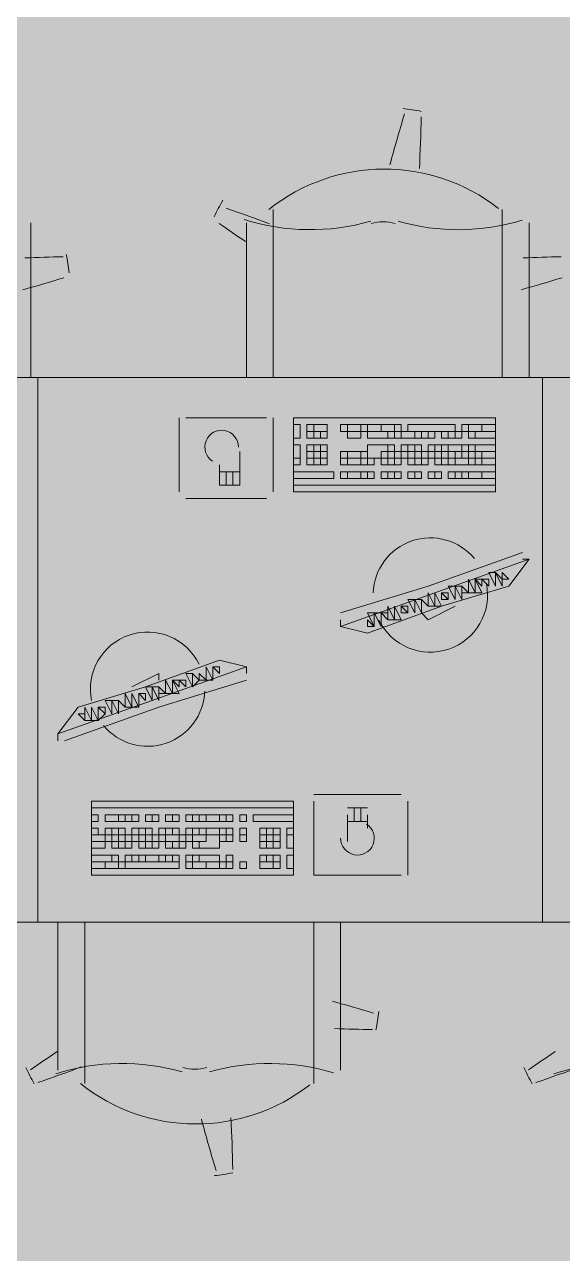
# Model space of a CAD drawing. Header units: millimetres. Extents: x 0 to 90.2, y 0 to 62.5.
# Drawn here: x 66.864 to 68.062, y 35.69 to 38.431 of the extents above; entities that cross this region are included whole.
import ezdxf

# ---------------------------------------------------------------- set-up
doc = ezdxf.new("R2010")
doc.units = ezdxf.units.MM
doc.layers.add('PDF_014405$FT-FIXFIT', color=7, linetype='Continuous')
doc.layers.add('PDF_014405$HL-TMP', color=7, linetype='Continuous', true_color=0xe6db59)

msp = doc.modelspace()

# ---------------------------------------------------------------- linework, layer by layer
at = {"layer": 'PDF_014405$FT-FIXFIT', "lineweight": 0}
for points in [[(67.4179, 37.6432), (67.4179, 38.0181)], [(67.9278, 38.0181), (67.9278, 37.6432)], [(66.8779, 37.6432), (66.8779, 37.9881)], [(67.3579, 37.9881), (67.3579, 37.6432)], [(67.9878, 37.6432), (67.9878, 37.9881)], [(67.2079, 37.5532), (67.2079, 37.3882)], [(67.2229, 37.5532), (67.2229, 37.5532)], [(67.4029, 37.5532), (67.2229, 37.5532)], [(67.4029, 37.5532), (67.4029, 37.5532)], [(67.4179, 37.3882), (67.4179, 37.5532)], [(67.2979, 37.4482), (67.2979, 37.4032), (67.3429, 37.4032), (67.3429, 37.4782)], [(67.3429, 37.4332), (67.2979, 37.4332)], [(67.3129, 37.4332), (67.3129, 37.4032)], [(67.3279, 37.4332), (67.3279, 37.4032)], [(67.2229, 37.3882), (67.2229, 37.3882)], [(67.4029, 37.3882), (67.4029, 37.3882)], [(67.2229, 37.3732), (67.4029, 37.3732)], [(67.9728, 37.2532), (67.7628, 37.1782), (67.5679, 37.1182)], [(67.5679, 37.0882), (67.6279, 37.0732), (67.7928, 37.1332), (67.9428, 37.1782), (67.9878, 37.2382), (67.9728, 37.2382)], [(67.9878, 37.2382), (67.7778, 37.1632), (67.5679, 37.0882), (67.5679, 37.1032)], [(67.7478, 37.1482), (67.7628, 37.1332), (67.7478, 37.1482)], [(67.8228, 37.1332), (67.7628, 37.1032), (67.7478, 37.1182)], [(67.8228, 37.1332), (67.8228, 37.1332)], [(67.3579, 36.9982), (67.2979, 37.0132), (67.1329, 36.9532), (66.9829, 36.9082), (66.9379, 36.8482), (66.9379, 36.8332)], [(66.9379, 36.8482), (67.1479, 36.9232), (67.3579, 36.9982), (67.3579, 36.9832)], [(67.1029, 36.9532), (67.1629, 36.9832), (67.1629, 36.9682)], [(67.2829, 36.9682), (67.2829, 36.9982), (67.2829, 36.9682)], [(66.9529, 36.8332), (67.1629, 36.9082), (67.3579, 36.9682)], [(67.1029, 36.9532), (67.1029, 36.9532)], [(67.0879, 36.9082), (67.0729, 36.9232), (67.0879, 36.9082)], [(66.9529, 36.8482), (66.9529, 36.8482)], [(67.7029, 36.7132), (67.5079, 36.7132)], [(67.0129, 36.6832), (67.4629, 36.6832), (67.0129, 36.6832)], [(67.5079, 36.6982), (67.5079, 36.6982)], [(67.5079, 36.6982), (67.5079, 36.5332), (67.7029, 36.5332)], [(67.6279, 36.6832), (67.5829, 36.6832)], [(67.5979, 36.6532), (67.5979, 36.6832)], [(67.6129, 36.6532), (67.6129, 36.6832)], [(67.7029, 36.6982), (67.7029, 36.6982)], [(67.7179, 36.5332), (67.7179, 36.6982)], [(67.5829, 36.6682), (67.5829, 36.6082)], [(67.5829, 36.6532), (67.6279, 36.6532)], [(67.6279, 36.6382), (67.6279, 36.6682)], [(67.7029, 36.5332), (67.7029, 36.5332)], [(66.9379, 36.0983), (66.9379, 36.4283)], [(66.9979, 36.4283), (66.9979, 36.0683)], [(67.5079, 36.0683), (67.5079, 36.4283)], [(67.5679, 36.4283), (67.5679, 36.0983)]]:
    msp.add_lwpolyline(points, dxfattribs=at)
for points in [[(65.783, 37.6432), (66.8929, 37.6432), (66.8929, 36.4283), (65.783, 36.4283)], [(66.8929, 37.6432), (68.0178, 37.6432), (68.0178, 36.4283), (66.8929, 36.4283)], [(68.0178, 37.6432), (69.1277, 37.6432), (69.1277, 36.4283), (68.0178, 36.4283)], [(67.9128, 37.5532), (67.4629, 37.5532), (67.4629, 37.3882), (67.9128, 37.3882)], [(67.4779, 37.5382), (67.4629, 37.5382), (67.4629, 37.5082), (67.4779, 37.5082)], [(67.5079, 37.5382), (67.4929, 37.5382), (67.4929, 37.5232), (67.5079, 37.5232)], [(67.5379, 37.5382), (67.5079, 37.5382), (67.5079, 37.5232), (67.5379, 37.5232)], [(67.5829, 37.5382), (67.5679, 37.5382), (67.5679, 37.5232), (67.5829, 37.5232)], [(67.6129, 37.5382), (67.5829, 37.5382), (67.5829, 37.5232), (67.6129, 37.5232)], [(67.6279, 37.5382), (67.6129, 37.5382), (67.6129, 37.5232), (67.6279, 37.5232)], [(67.6279, 37.5382), (67.6579, 37.5382), (67.6579, 37.5232), (67.6279, 37.5232)], [(67.6579, 37.5382), (67.6879, 37.5382), (67.6879, 37.5232), (67.6579, 37.5232)], [(67.6879, 37.5382), (67.7029, 37.5382), (67.7029, 37.5232), (67.6879, 37.5232)], [(67.8228, 37.5382), (67.7179, 37.5382), (67.7179, 37.5232), (67.8228, 37.5232)], [(67.8528, 37.5382), (67.8378, 37.5382), (67.8378, 37.5232), (67.8528, 37.5232)], [(67.8828, 37.5382), (67.8528, 37.5382), (67.8528, 37.5232), (67.8828, 37.5232)], [(67.9128, 37.5382), (67.8828, 37.5382), (67.8828, 37.5232), (67.9128, 37.5232)], [(67.5079, 37.5232), (67.4929, 37.5232), (67.4929, 37.5082), (67.5079, 37.5082)], [(67.5229, 37.5232), (67.5079, 37.5232), (67.5079, 37.5082), (67.5229, 37.5082)], [(67.5379, 37.5232), (67.5229, 37.5232), (67.5229, 37.5082), (67.5379, 37.5082)], [(67.6129, 37.5232), (67.5829, 37.5232), (67.5829, 37.5082), (67.6129, 37.5082)], [(67.6729, 37.5232), (67.6279, 37.5232), (67.6279, 37.5082), (67.6729, 37.5082)], [(67.6879, 37.5232), (67.6729, 37.5232), (67.6729, 37.5082), (67.6879, 37.5082)], [(67.7029, 37.5232), (67.6879, 37.5232), (67.6879, 37.5082), (67.7029, 37.5082)], [(67.7329, 37.5232), (67.7029, 37.5232), (67.7029, 37.5082), (67.7329, 37.5082)], [(67.7478, 37.5232), (67.7329, 37.5232), (67.7329, 37.5082), (67.7478, 37.5082)], [(67.7628, 37.5232), (67.7478, 37.5232), (67.7478, 37.5082), (67.7628, 37.5082)], [(67.7778, 37.5232), (67.7628, 37.5232), (67.7628, 37.5082), (67.7778, 37.5082)], [(67.8078, 37.5232), (67.7928, 37.5232), (67.7928, 37.5082), (67.8078, 37.5082)], [(67.8228, 37.5232), (67.8078, 37.5232), (67.8078, 37.5082), (67.8228, 37.5082)], [(67.8378, 37.5232), (67.8228, 37.5232), (67.8228, 37.5082), (67.8378, 37.5082)], [(67.8678, 37.5232), (67.8528, 37.5232), (67.8528, 37.5082), (67.8678, 37.5082)], [(67.9128, 37.5232), (67.8678, 37.5232), (67.8678, 37.5082), (67.9128, 37.5082)], [(67.4779, 37.4932), (67.4629, 37.4932), (67.4629, 37.4632), (67.4779, 37.4632)], [(67.5079, 37.4932), (67.4929, 37.4932), (67.4929, 37.4782), (67.5079, 37.4782)], [(67.5079, 37.4782), (67.4929, 37.4782), (67.4929, 37.4632), (67.5079, 37.4632)], [(67.5229, 37.4932), (67.5079, 37.4932), (67.5079, 37.4782), (67.5229, 37.4782)], [(67.5229, 37.4782), (67.5079, 37.4782), (67.5079, 37.4632), (67.5229, 37.4632)], [(67.5379, 37.4932), (67.5229, 37.4932), (67.5229, 37.4782), (67.5379, 37.4782)], [(67.5379, 37.4782), (67.5229, 37.4782), (67.5229, 37.4632), (67.5379, 37.4632)], [(67.5829, 37.4782), (67.5679, 37.4782), (67.5679, 37.4632), (67.5829, 37.4632)], [(67.6129, 37.4782), (67.5829, 37.4782), (67.5829, 37.4632), (67.6129, 37.4632)], [(67.6279, 37.4782), (67.6129, 37.4782), (67.6129, 37.4632), (67.6279, 37.4632)], [(67.6579, 37.4932), (67.6279, 37.4932), (67.6279, 37.4632), (67.6579, 37.4632), (67.6579, 37.4782), (67.6729, 37.4782), (67.6729, 37.4932)], [(67.6729, 37.4782), (67.6579, 37.4782), (67.6579, 37.4632), (67.6729, 37.4632)], [(67.6879, 37.4932), (67.6729, 37.4932), (67.6729, 37.4782), (67.6879, 37.4782)], [(67.7029, 37.4782), (67.6879, 37.4782), (67.6879, 37.4632), (67.7029, 37.4632)], [(67.7179, 37.4932), (67.7029, 37.4932), (67.7029, 37.4782), (67.7179, 37.4782)], [(67.7179, 37.4782), (67.7029, 37.4782), (67.7029, 37.4632), (67.7179, 37.4632)], [(67.7329, 37.4932), (67.7179, 37.4932), (67.7179, 37.4782), (67.7329, 37.4782)], [(67.7329, 37.4782), (67.7179, 37.4782), (67.7179, 37.4632), (67.7329, 37.4632)], [(67.7478, 37.4932), (67.7329, 37.4932), (67.7329, 37.4782), (67.7478, 37.4782)], [(67.7628, 37.4782), (67.7478, 37.4782), (67.7478, 37.4632), (67.7628, 37.4632)], [(67.7778, 37.4932), (67.7628, 37.4932), (67.7628, 37.4782), (67.7778, 37.4782)], [(67.7778, 37.4782), (67.7628, 37.4782), (67.7628, 37.4632), (67.7778, 37.4632)], [(67.7928, 37.4932), (67.7778, 37.4932), (67.7778, 37.4782), (67.7928, 37.4782)], [(67.7928, 37.4782), (67.7778, 37.4782), (67.7778, 37.4632), (67.7928, 37.4632)], [(67.8078, 37.4932), (67.7928, 37.4932), (67.7928, 37.4782), (67.8078, 37.4782)], [(67.8378, 37.4932), (67.8078, 37.4932), (67.8078, 37.4782), (67.8378, 37.4782)], [(67.8228, 37.4782), (67.8078, 37.4782), (67.8078, 37.4632), (67.8228, 37.4632)], [(67.8378, 37.4782), (67.8228, 37.4782), (67.8228, 37.4632), (67.8378, 37.4632)], [(67.8528, 37.4932), (67.8378, 37.4932), (67.8378, 37.4782), (67.8528, 37.4782)], [(67.8528, 37.4782), (67.8378, 37.4782), (67.8378, 37.4632), (67.8528, 37.4632)], [(67.8678, 37.4932), (67.8528, 37.4932), (67.8528, 37.4782), (67.8678, 37.4782)], [(67.9128, 37.4932), (67.8678, 37.4932), (67.8678, 37.4782), (67.9128, 37.4782)], [(67.8828, 37.4782), (67.8678, 37.4782), (67.8678, 37.4632), (67.8828, 37.4632)], [(67.9128, 37.4782), (67.8828, 37.4782), (67.8828, 37.4632), (67.9128, 37.4632)], [(67.4779, 37.4632), (67.4629, 37.4632), (67.4629, 37.4482), (67.4779, 37.4482)], [(67.5079, 37.4632), (67.4929, 37.4632), (67.4929, 37.4482), (67.5079, 37.4482)], [(67.5229, 37.4632), (67.5079, 37.4632), (67.5079, 37.4482), (67.5229, 37.4482)], [(67.5379, 37.4632), (67.5229, 37.4632), (67.5229, 37.4482), (67.5379, 37.4482)], [(67.5829, 37.4632), (67.5679, 37.4632), (67.5679, 37.4482), (67.5829, 37.4482)], [(67.6129, 37.4632), (67.5829, 37.4632), (67.5829, 37.4482), (67.6129, 37.4482)], [(67.6279, 37.4632), (67.6129, 37.4632), (67.6129, 37.4482), (67.6279, 37.4482)], [(67.6429, 37.4632), (67.6279, 37.4632), (67.6279, 37.4482), (67.6429, 37.4482)], [(67.6729, 37.4632), (67.6579, 37.4632), (67.6579, 37.4482), (67.6729, 37.4482)], [(67.6879, 37.4632), (67.6729, 37.4632), (67.6729, 37.4482), (67.6879, 37.4482)], [(67.7029, 37.4632), (67.6879, 37.4632), (67.6879, 37.4482), (67.7029, 37.4482)], [(67.7329, 37.4632), (67.7179, 37.4632), (67.7179, 37.4482), (67.7329, 37.4482)], [(67.7478, 37.4632), (67.7329, 37.4632), (67.7329, 37.4482), (67.7478, 37.4482)], [(67.7628, 37.4632), (67.7478, 37.4632), (67.7478, 37.4482), (67.7628, 37.4482)], [(67.7928, 37.4632), (67.7778, 37.4632), (67.7778, 37.4482), (67.7928, 37.4482)], [(67.8078, 37.4632), (67.7928, 37.4632), (67.7928, 37.4482), (67.8078, 37.4482)], [(67.8228, 37.4632), (67.8078, 37.4632), (67.8078, 37.4482), (67.8228, 37.4482)], [(67.8528, 37.4632), (67.8228, 37.4632), (67.8228, 37.4482), (67.8528, 37.4482)], [(67.8678, 37.4632), (67.8528, 37.4632), (67.8528, 37.4482), (67.8678, 37.4482)], [(67.8828, 37.4632), (67.8678, 37.4632), (67.8678, 37.4482), (67.8828, 37.4482)], [(67.9128, 37.4632), (67.8828, 37.4632), (67.8828, 37.4482), (67.9128, 37.4482)], [(67.5529, 37.4182), (67.4629, 37.4182), (67.4629, 37.4332), (67.5529, 37.4332)], [(67.5829, 37.4332), (67.5679, 37.4332), (67.5679, 37.4182), (67.5829, 37.4182)], [(67.6129, 37.4332), (67.5829, 37.4332), (67.5829, 37.4182), (67.6129, 37.4182)], [(67.6279, 37.4332), (67.6129, 37.4332), (67.6129, 37.4182), (67.6279, 37.4182)], [(67.6429, 37.4332), (67.6279, 37.4332), (67.6279, 37.4182), (67.6429, 37.4182)], [(67.6729, 37.4332), (67.6579, 37.4332), (67.6579, 37.4182), (67.6729, 37.4182)], [(67.6879, 37.4332), (67.6729, 37.4332), (67.6729, 37.4182), (67.6879, 37.4182)], [(67.7029, 37.4332), (67.6879, 37.4332), (67.6879, 37.4182), (67.7029, 37.4182)], [(67.7329, 37.4332), (67.7179, 37.4332), (67.7179, 37.4182), (67.7329, 37.4182)], [(67.7478, 37.4332), (67.7329, 37.4332), (67.7329, 37.4182), (67.7478, 37.4182)], [(67.7778, 37.4332), (67.7628, 37.4332), (67.7628, 37.4182), (67.7778, 37.4182)], [(67.7928, 37.4332), (67.7778, 37.4332), (67.7778, 37.4182), (67.7928, 37.4182)], [(67.8228, 37.4332), (67.8078, 37.4332), (67.8078, 37.4182), (67.8228, 37.4182)], [(67.8378, 37.4332), (67.8228, 37.4332), (67.8228, 37.4182), (67.8378, 37.4182)], [(67.8528, 37.4332), (67.8378, 37.4332), (67.8378, 37.4182), (67.8528, 37.4182)], [(67.8828, 37.4332), (67.8528, 37.4332), (67.8528, 37.4182), (67.8828, 37.4182)], [(67.9128, 37.4332), (67.8828, 37.4332), (67.8828, 37.4182), (67.9128, 37.4182)], [(67.9128, 37.3882), (67.4629, 37.3882), (67.4629, 37.4032), (67.9128, 37.4032)], [(67.9128, 37.2082), (67.8978, 37.2082), (67.9128, 37.1782)], [(67.9128, 37.2082), (67.9278, 37.1782), (67.9278, 37.1932)], [(67.9278, 37.2082), (67.9278, 37.1932), (67.9428, 37.1932)], [(67.8228, 37.1782), (67.8078, 37.1782), (67.8228, 37.1482)], [(67.8378, 37.1782), (67.8228, 37.1782), (67.8378, 37.1482), (67.8378, 37.1632)], [(67.8378, 37.1782), (67.8378, 37.1632), (67.8528, 37.1632)], [(67.8528, 37.1932), (67.8528, 37.1782), (67.8528, 37.1632), (67.8678, 37.1632)], [(67.8678, 37.1932), (67.8678, 37.1632), (67.8828, 37.1632)], [(67.8828, 37.1932), (67.8678, 37.1932), (67.8828, 37.1782)], [(67.8978, 37.1932), (67.8828, 37.1932), (67.8978, 37.1782)], [(67.7329, 37.1482), (67.7179, 37.1482), (67.7329, 37.1182)], [(67.7478, 37.1482), (67.7329, 37.1482), (67.7478, 37.1182), (67.7478, 37.1332)], [(67.7628, 37.1632), (67.7628, 37.1482), (67.7628, 37.1332), (67.7778, 37.1332)], [(67.7778, 37.1632), (67.7778, 37.1332), (67.7928, 37.1332)], [(67.7928, 37.1632), (67.7928, 37.1482), (67.8078, 37.1482)], [(67.8078, 37.1632), (67.7928, 37.1632), (67.8078, 37.1482)], [(67.6429, 37.1182), (67.6279, 37.1182), (67.6429, 37.0882)], [(67.6579, 37.1182), (67.6429, 37.1182), (67.6579, 37.0882), (67.6579, 37.1032)], [(67.6729, 37.1182), (67.6579, 37.1182), (67.6729, 37.1032)], [(67.6729, 37.1332), (67.6729, 37.1182), (67.6729, 37.1032), (67.6879, 37.1032)], [(67.6879, 37.1332), (67.6879, 37.1032), (67.7029, 37.1032)], [(67.7029, 37.1332), (67.7029, 37.1182), (67.7179, 37.1182)], [(67.7179, 37.1332), (67.7029, 37.1332), (67.7179, 37.1182)], [(67.6279, 37.1032), (67.6279, 37.0882), (67.6429, 37.0882)], [(67.2379, 36.9532), (67.2379, 36.9832), (67.2229, 36.9832)], [(67.2379, 36.9532), (67.2529, 36.9682), (67.2379, 36.9832)], [(67.2529, 36.9682), (67.2679, 36.9682), (67.2529, 36.9832)], [(67.2679, 36.9682), (67.2829, 36.9682), (67.2679, 36.9982), (67.2679, 36.9832)], [(67.2979, 36.9832), (67.2979, 36.9982), (67.2829, 36.9982)], [(67.1479, 36.9232), (67.1479, 36.9532), (67.1329, 36.9532)], [(67.1629, 36.9232), (67.1629, 36.9382), (67.1629, 36.9532), (67.1479, 36.9532)], [(67.1629, 36.9382), (67.1779, 36.9382), (67.1629, 36.9532)], [(67.1779, 36.9382), (67.1929, 36.9382), (67.1779, 36.9682), (67.1779, 36.9532)], [(67.2079, 36.9532), (67.2079, 36.9682), (67.1929, 36.9682)], [(67.1929, 36.9382), (67.2079, 36.9382), (67.1929, 36.9682)], [(67.2229, 36.9532), (67.2229, 36.9682), (67.2079, 36.9682)], [(67.0579, 36.8932), (67.0579, 36.9232), (67.0429, 36.9232)], [(67.0729, 36.8932), (67.0729, 36.9082), (67.0729, 36.9232), (67.0579, 36.9232)], [(67.0879, 36.9082), (67.1029, 36.9082), (67.0879, 36.9382), (67.0879, 36.9232)], [(67.1029, 36.9082), (67.1179, 36.9082), (67.1029, 36.9382)], [(67.1329, 36.9232), (67.1329, 36.9382), (67.1179, 36.9382)], [(67.1179, 36.9082), (67.1179, 36.9232), (67.1179, 36.9382)], [(66.9979, 36.8782), (67.0129, 36.8782), (66.9979, 36.9082), (66.9979, 36.8932)], [(67.0129, 36.8782), (67.0279, 36.8782), (67.0129, 36.9082)], [(67.0429, 36.8932), (67.0429, 36.9082), (67.0279, 36.9082)], [(67.0279, 36.8782), (67.0429, 36.8932), (67.0279, 36.9082)], [(66.9979, 36.8782), (66.9979, 36.8932), (66.9829, 36.8932)], [(67.0129, 36.5332), (67.4629, 36.5332), (67.4629, 36.6982), (67.0129, 36.6982)], [(67.0129, 36.6532), (67.0279, 36.6532), (67.0279, 36.6682), (67.0129, 36.6682)], [(67.0429, 36.6532), (67.0729, 36.6532), (67.0729, 36.6682), (67.0429, 36.6682)], [(67.0729, 36.6532), (67.0879, 36.6532), (67.0879, 36.6682), (67.0729, 36.6682)], [(67.0879, 36.6532), (67.1029, 36.6532), (67.1029, 36.6682), (67.0879, 36.6682)], [(67.1029, 36.6532), (67.1179, 36.6532), (67.1179, 36.6682), (67.1029, 36.6682)], [(67.1329, 36.6532), (67.1479, 36.6532), (67.1479, 36.6682), (67.1329, 36.6682)], [(67.1479, 36.6532), (67.1629, 36.6532), (67.1629, 36.6682), (67.1479, 36.6682)], [(67.1779, 36.6532), (67.1929, 36.6532), (67.1929, 36.6682), (67.1779, 36.6682)], [(67.1929, 36.6532), (67.2079, 36.6532), (67.2079, 36.6682), (67.1929, 36.6682)], [(67.2229, 36.6532), (67.2379, 36.6532), (67.2379, 36.6682), (67.2229, 36.6682)], [(67.2379, 36.6532), (67.2529, 36.6532), (67.2529, 36.6682), (67.2379, 36.6682)], [(67.2529, 36.6532), (67.2679, 36.6532), (67.2679, 36.6682), (67.2529, 36.6682)], [(67.2679, 36.6532), (67.2979, 36.6532), (67.2979, 36.6682), (67.2679, 36.6682)], [(67.2979, 36.6532), (67.3129, 36.6532), (67.3129, 36.6682), (67.2979, 36.6682)], [(67.3129, 36.6532), (67.3279, 36.6532), (67.3279, 36.6682), (67.3129, 36.6682)], [(67.3429, 36.6532), (67.3579, 36.6532), (67.3579, 36.6682), (67.3429, 36.6682)], [(67.3729, 36.6682), (67.4629, 36.6682), (67.4629, 36.6532), (67.3729, 36.6532)], [(67.0129, 36.6232), (67.0279, 36.6232), (67.0279, 36.6382), (67.0129, 36.6382)], [(67.0129, 36.6082), (67.0429, 36.6082), (67.0429, 36.6232), (67.0129, 36.6232)], [(67.0429, 36.6232), (67.0579, 36.6232), (67.0579, 36.6382), (67.0429, 36.6382)], [(67.0429, 36.6082), (67.0579, 36.6082), (67.0579, 36.6232), (67.0429, 36.6232)], [(67.0579, 36.6232), (67.0729, 36.6232), (67.0729, 36.6382), (67.0579, 36.6382)], [(67.0729, 36.6232), (67.0879, 36.6232), (67.0879, 36.6382), (67.0729, 36.6382)], [(67.0729, 36.6082), (67.0879, 36.6082), (67.0879, 36.6232), (67.0729, 36.6232)], [(67.0879, 36.6082), (67.1029, 36.6082), (67.1029, 36.6232), (67.0879, 36.6232)], [(67.1029, 36.6232), (67.1179, 36.6232), (67.1179, 36.6382), (67.1029, 36.6382)], [(67.1029, 36.6082), (67.1179, 36.6082), (67.1179, 36.6232), (67.1029, 36.6232)], [(67.1179, 36.6232), (67.1329, 36.6232), (67.1329, 36.6382), (67.1179, 36.6382)], [(67.1329, 36.6232), (67.1479, 36.6232), (67.1479, 36.6382), (67.1329, 36.6382)], [(67.1329, 36.6082), (67.1479, 36.6082), (67.1479, 36.6232), (67.1329, 36.6232)], [(67.1479, 36.6082), (67.1629, 36.6082), (67.1629, 36.6232), (67.1479, 36.6232)], [(67.1629, 36.6232), (67.1779, 36.6232), (67.1779, 36.6382), (67.1629, 36.6382)], [(67.1629, 36.6082), (67.1779, 36.6082), (67.1779, 36.6232), (67.1629, 36.6232)], [(67.1779, 36.6232), (67.1929, 36.6232), (67.1929, 36.6382), (67.1779, 36.6382)], [(67.1779, 36.6082), (67.2079, 36.6082), (67.2079, 36.6232), (67.1779, 36.6232)], [(67.1929, 36.6232), (67.2079, 36.6232), (67.2079, 36.6382), (67.1929, 36.6382)], [(67.2079, 36.6082), (67.2229, 36.6082), (67.2229, 36.6232), (67.2079, 36.6232)], [(67.2229, 36.6232), (67.2379, 36.6232), (67.2379, 36.6382), (67.2229, 36.6382)], [(67.2229, 36.6082), (67.2379, 36.6082), (67.2379, 36.6232), (67.2229, 36.6232)], [(67.2379, 36.6232), (67.2529, 36.6232), (67.2529, 36.6382), (67.2379, 36.6382)], [(67.2379, 36.6082), (67.2679, 36.6082), (67.2679, 36.6232), (67.2379, 36.6232)], [(67.2529, 36.6232), (67.2679, 36.6232), (67.2679, 36.6382), (67.2529, 36.6382)], [(67.2679, 36.5932), (67.2979, 36.5932), (67.2979, 36.6232), (67.2679, 36.6232), (67.2679, 36.6082), (67.2529, 36.6082), (67.2529, 36.5932)], [(67.2679, 36.6232), (67.2979, 36.6232), (67.2979, 36.6382), (67.2679, 36.6382)], [(67.2979, 36.6232), (67.3129, 36.6232), (67.3129, 36.6382), (67.2979, 36.6382)], [(67.2979, 36.6082), (67.3129, 36.6082), (67.3129, 36.6232), (67.2979, 36.6232)], [(67.3129, 36.6232), (67.3279, 36.6232), (67.3279, 36.6382), (67.3129, 36.6382)], [(67.3129, 36.6082), (67.3279, 36.6082), (67.3279, 36.6232), (67.3129, 36.6232)], [(67.3429, 36.6232), (67.3579, 36.6232), (67.3579, 36.6382), (67.3429, 36.6382)], [(67.3429, 36.6082), (67.3579, 36.6082), (67.3579, 36.6232), (67.3429, 36.6232)], [(67.3879, 36.6232), (67.4029, 36.6232), (67.4029, 36.6382), (67.3879, 36.6382)], [(67.3879, 36.6082), (67.4029, 36.6082), (67.4029, 36.6232), (67.3879, 36.6232)], [(67.4029, 36.6232), (67.4179, 36.6232), (67.4179, 36.6382), (67.4029, 36.6382)], [(67.4029, 36.6082), (67.4179, 36.6082), (67.4179, 36.6232), (67.4029, 36.6232)], [(67.4179, 36.6232), (67.4329, 36.6232), (67.4329, 36.6382), (67.4179, 36.6382)], [(67.4179, 36.6082), (67.4329, 36.6082), (67.4329, 36.6232), (67.4179, 36.6232)], [(67.4479, 36.6232), (67.4629, 36.6232), (67.4629, 36.6382), (67.4479, 36.6382)], [(67.4479, 36.5932), (67.4629, 36.5932), (67.4629, 36.6232), (67.4479, 36.6232)], [(67.0129, 36.5932), (67.0429, 36.5932), (67.0429, 36.6082), (67.0129, 36.6082)], [(67.0579, 36.5932), (67.0729, 36.5932), (67.0729, 36.6082), (67.0579, 36.6082)], [(67.0729, 36.5932), (67.0879, 36.5932), (67.0879, 36.6082), (67.0729, 36.6082)], [(67.0879, 36.5932), (67.1029, 36.5932), (67.1029, 36.6082), (67.0879, 36.6082)], [(67.1179, 36.5932), (67.1329, 36.5932), (67.1329, 36.6082), (67.1179, 36.6082)], [(67.1329, 36.5932), (67.1479, 36.5932), (67.1479, 36.6082), (67.1329, 36.6082)], [(67.1479, 36.5932), (67.1629, 36.5932), (67.1629, 36.6082), (67.1479, 36.6082)], [(67.1779, 36.5932), (67.1929, 36.5932), (67.1929, 36.6082), (67.1779, 36.6082)], [(67.1929, 36.5932), (67.2079, 36.5932), (67.2079, 36.6082), (67.1929, 36.6082)], [(67.2079, 36.5932), (67.2229, 36.5932), (67.2229, 36.6082), (67.2079, 36.6082)], [(67.2379, 36.5932), (67.2529, 36.5932), (67.2529, 36.6082), (67.2379, 36.6082)], [(67.3879, 36.5932), (67.4029, 36.5932), (67.4029, 36.6082), (67.3879, 36.6082)], [(67.4029, 36.5932), (67.4179, 36.5932), (67.4179, 36.6082), (67.4029, 36.6082)], [(67.4179, 36.5932), (67.4329, 36.5932), (67.4329, 36.6082), (67.4179, 36.6082)], [(67.0129, 36.5632), (67.0579, 36.5632), (67.0579, 36.5782), (67.0129, 36.5782)], [(67.0579, 36.5632), (67.0729, 36.5632), (67.0729, 36.5782), (67.0579, 36.5782)], [(67.0879, 36.5632), (67.1029, 36.5632), (67.1029, 36.5782), (67.0879, 36.5782)], [(67.1029, 36.5632), (67.1179, 36.5632), (67.1179, 36.5782), (67.1029, 36.5782)], [(67.1179, 36.5632), (67.1329, 36.5632), (67.1329, 36.5782), (67.1179, 36.5782)], [(67.1329, 36.5632), (67.1629, 36.5632), (67.1629, 36.5782), (67.1329, 36.5782)], [(67.1629, 36.5632), (67.1779, 36.5632), (67.1779, 36.5782), (67.1629, 36.5782)], [(67.1779, 36.5632), (67.1929, 36.5632), (67.1929, 36.5782), (67.1779, 36.5782)], [(67.1929, 36.5632), (67.2079, 36.5632), (67.2079, 36.5782), (67.1929, 36.5782)], [(67.2229, 36.5632), (67.2379, 36.5632), (67.2379, 36.5782), (67.2229, 36.5782)], [(67.2379, 36.5632), (67.2529, 36.5632), (67.2529, 36.5782), (67.2379, 36.5782)], [(67.2529, 36.5632), (67.2979, 36.5632), (67.2979, 36.5782), (67.2529, 36.5782)], [(67.3129, 36.5632), (67.3279, 36.5632), (67.3279, 36.5782), (67.3129, 36.5782)], [(67.3879, 36.5632), (67.4029, 36.5632), (67.4029, 36.5782), (67.3879, 36.5782)], [(67.4029, 36.5632), (67.4179, 36.5632), (67.4179, 36.5782), (67.4029, 36.5782)], [(67.4179, 36.5632), (67.4329, 36.5632), (67.4329, 36.5782), (67.4179, 36.5782)], [(67.4479, 36.5482), (67.4629, 36.5482), (67.4629, 36.5782), (67.4479, 36.5782)], [(67.0129, 36.5482), (67.0429, 36.5482), (67.0429, 36.5632), (67.0129, 36.5632)], [(67.0429, 36.5482), (67.0729, 36.5482), (67.0729, 36.5632), (67.0429, 36.5632)], [(67.0729, 36.5482), (67.0879, 36.5482), (67.0879, 36.5632), (67.0729, 36.5632)], [(67.0879, 36.5482), (67.2079, 36.5482), (67.2079, 36.5632), (67.0879, 36.5632)], [(67.2379, 36.5482), (67.2229, 36.5482), (67.2229, 36.5632), (67.2379, 36.5632)], [(67.2679, 36.5482), (67.2379, 36.5482), (67.2379, 36.5632), (67.2679, 36.5632)], [(67.2979, 36.5482), (67.2679, 36.5482), (67.2679, 36.5632), (67.2979, 36.5632)], [(67.2979, 36.5482), (67.3129, 36.5482), (67.3129, 36.5632), (67.2979, 36.5632)], [(67.3129, 36.5482), (67.3279, 36.5482), (67.3279, 36.5632), (67.3129, 36.5632)], [(67.3429, 36.5482), (67.3579, 36.5482), (67.3579, 36.5632), (67.3429, 36.5632)], [(67.3879, 36.5482), (67.4179, 36.5482), (67.4179, 36.5632), (67.3879, 36.5632)], [(67.4179, 36.5482), (67.4329, 36.5482), (67.4329, 36.5632), (67.4179, 36.5632)]]:
    msp.add_lwpolyline(points, close=True, dxfattribs=at)
for centre, radius, start, end in [((67.6628, 37.8331), 0.4125, 78.1348, 83.8639), ((70.873, 37.2631), 3.3076, 162.9713, 165.031), ((64.4367, 38.2807), 3.3111, 357.035, 359.0267), ((67.6653, 37.6957), 0.4125, 51.9752, 128.5616), ((67.6627, 37.8332), 0.4124, 150.1335, 155.8687), ((66.2378, 34.8932), 3.3073, 69.2469, 71.0322), ((67.5004, 38.4605), 0.4874, 252.3868, 286.0243), ((67.6628, 37.8931), 0.0975, 73.9762, 106.0238), ((67.8303, 38.4606), 0.4875, 253.9771, 286.9245), ((69.2159, 40.7255), 3.3438, 234.9765, 236.2043), ((67.0058, 34.5952), 3.3179, 90.9753, 92.4426), ((66.5528, 37.8331), 0.4125, 6.1361, 11.8652), ((68.1157, 34.5952), 3.3179, 90.9753, 92.4426), ((65.9828, 41.0281), 3.3073, 285.3808, 287.0287), ((67.0928, 41.0281), 3.3073, 285.3808, 287.0287), ((67.3028, 37.4882), 0.0375, 0, 237.2991), ((67.7678, 37.1582), 0.1275, 39.5892, 177.984), ((67.7678, 37.1582), 0.1275, 205.9552, 11.6125), ((67.1378, 36.9482), 0.1275, 25.9552, 191.6125), ((67.1378, 36.9482), 0.1275, 219.5892, 357.984), ((67.6054, 36.6157), 0.0375, 180.0012, 57.2913), ((66.6728, 33.0632), 3.3073, 72.9713, 74.6192), ((67.2428, 36.2732), 0.4125, 348.1348, 353.8639), ((67.6952, 39.4895), 3.3012, 267.5537, 269.0284), ((68.7851, 33.377), 3.3244, 123.7945, 125.0295), ((69.895, 33.377), 3.3244, 123.7945, 125.0295), ((67.2428, 36.2732), 0.4124, 204.1313, 209.8665), ((65.8178, 39.1982), 3.3073, 288.9678, 290.7531), ((67.0804, 35.6258), 0.4875, 73.9771, 107.6102), ((67.2428, 36.1982), 0.0975, 253.9762, 286.0238), ((67.4104, 35.6258), 0.4875, 73.0774, 106.0226), ((68.3527, 36.2732), 0.4124, 204.1313, 209.8665), ((66.9278, 39.1982), 3.3073, 288.9678, 290.7531), ((68.1903, 35.6258), 0.4875, 73.9771, 107.6102), ((67.2454, 36.3908), 0.4125, 231.4381, 308.0234), ((64.0168, 35.8207), 3.3111, 0.9733, 2.965), ((70.453, 36.8433), 3.3076, 194.969, 197.0287), ((67.2428, 36.2732), 0.4125, 276.1361, 281.8652)]:
    msp.add_arc(centre, radius, start, end, dxfattribs=at)
at = {"layer": 'PDF_014405$HL-TMP', "color": 54, "true_color": 0x999900, "transparency": 33554559}
for points in [[(73.5823, 45.2625), (61.7034, 45.2625), (73.5823, 36.6832)], [(61.7034, 45.2625), (73.5823, 36.6832), (61.7034, 36.6832)], [(73.5823, 36.6832), (61.6584, 36.6832), (73.5823, 33.2335)], [(61.6584, 36.6832), (73.5823, 33.2335), (61.6584, 33.2335)]]:
    msp.add_solid(points, dxfattribs=at)

doc.saveas('drawing.dxf')
